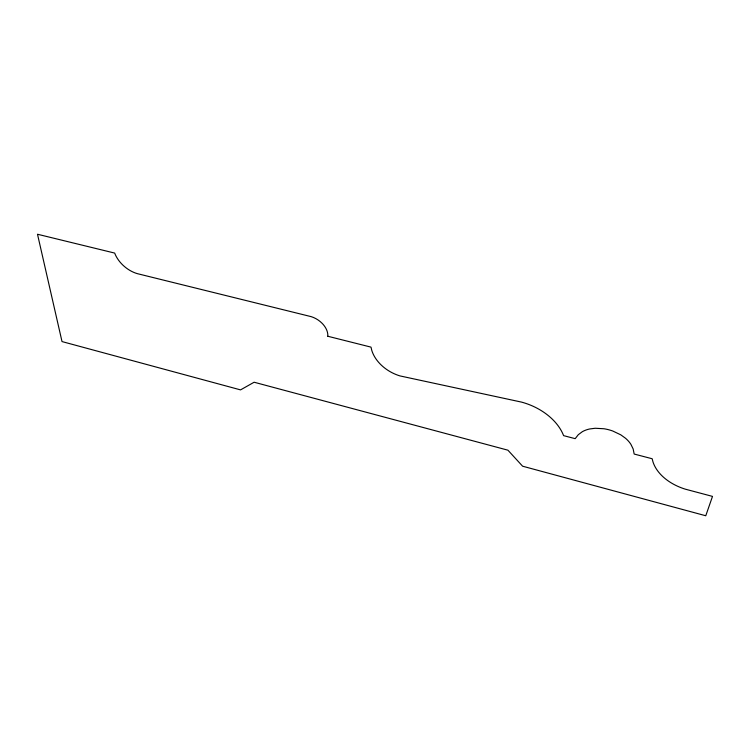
<?xml version="1.0" encoding="UTF-8"?>
<svg xmlns="http://www.w3.org/2000/svg" width="750" height="750" viewBox="0 0 750 750"><rect width="100%" height="100%" fill="white"/><g stroke="black" fill="none" stroke-linecap="round" stroke-linejoin="round"><path stroke-width="1.12" d="M327.834 336.262L371.006 347.128L371.737 350.259A34.425 24.75 27.2 0 0 400.003 375.919L521.512 402.103A51.628 35.531 20.3 0 1 563.597 435.637L575.194 438.666L578.288 434.709L582.3 431.719A29.269 20.147 16 0 1 589.669 428.972L595.209 428.259L603.984 428.756A32.962 22.631 16 0 1 612.741 431.006L620.803 434.85L625.453 438.206A29.306 20.166 15.9 0 1 630.872 444.291L633.159 448.969L634.172 454.05L652.181 458.747L652.931 461.737A47.109 32.062 11.5 0 0 685.256 489.15L712.5 496.397L705.769 515.756L522.6 466.2L507.928 450.188L254.119 382.228L240.544 389.887L62.016 341.578L37.5 234.244L114.675 253.078A25.219 16.575 40.1 0 0 137.334 273.647L311.241 316.659A19.022 13.303 32 0 1 322.031 323.231A19.144 13.378 32 0 1 326.484 329.541A19.022 13.303 32 0 1 327.806 336.234"/></g></svg>
